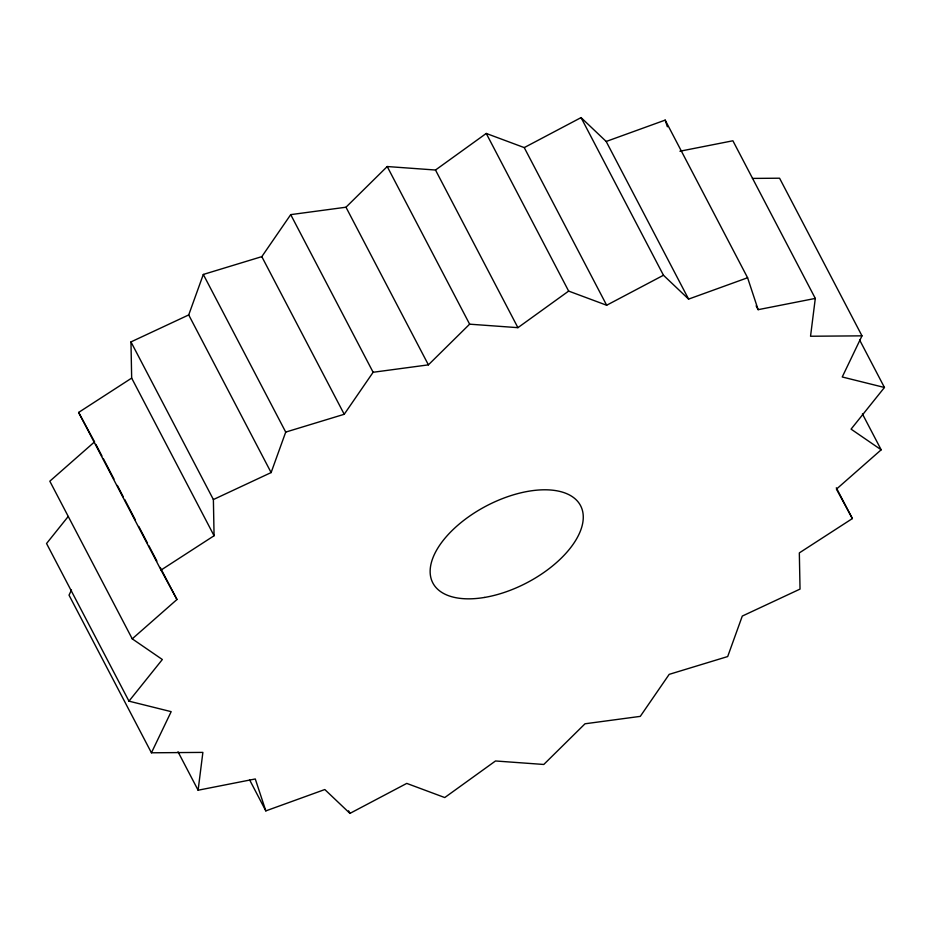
<?xml version="1.0" encoding="UTF-8"?>
<svg xmlns="http://www.w3.org/2000/svg" width="931" height="931" viewBox="0 0 931 931"><rect width="100%" height="100%" fill="white"/><g stroke="black" fill="none" stroke-linecap="round" stroke-linejoin="round"><path stroke-width="1.4" d="M836.306 487.809L852.377 518.567L799.333 552.898L800.032 589.09L742.286 616.066L727.693 656.553L669.191 674.358L640.284 716.37L585.017 723.783L543.785 764.467L495.501 760.976L444.75 797.553L406.754 783.402L349.94 813.391L324.814 789.535L265.824 810.889L255.28 778.968L198.105 790.221L202.877 752.399L151.427 752.795L69.022 595.153L71.489 590.01M679.909 151.218L732.895 140.779L815.3 298.42L810.54 336.242L861.978 335.847L842.241 376.985L884.45 387.482L851.074 429.133L881.18 449.801L836.445 489.136L852.377 518.567M131.667 378.102L78.623 412.433L94.555 441.864L49.82 481.199L132.237 638.841L176.971 599.506L161.028 570.075L214.072 535.744L131.667 378.102L130.968 341.91L188.714 314.934L203.307 274.447L261.809 256.642L290.716 214.63L345.983 207.217L387.215 166.533L435.499 170.024L486.25 133.447L524.246 147.598L606.663 305.24L663.466 275.25L688.591 299.107L747.593 277.752L758.137 309.674L815.3 298.42M214.072 535.744L213.385 499.551L271.119 472.576L285.724 432.089L203.307 274.447M151.427 752.795L171.176 711.656L128.967 701.159L46.55 543.518L68.196 516.496M285.724 432.089L344.226 414.283L373.122 372.272L428.4 364.859L469.631 324.174L517.915 327.665L568.655 291.089L606.663 305.24M128.967 701.159L162.343 659.509L132.237 638.841M524.246 147.598L581.06 117.609L606.186 141.465L688.591 299.107M606.186 141.465L665.176 120.111L747.593 277.752M752.423 178.415L779.573 178.205L861.978 335.847M859.662 340.059L884.45 387.482M862.42 413.923L881.18 449.801M756.123 305.834L758.137 309.674M581.06 117.609L663.466 275.25M486.25 133.447L568.655 291.089M435.499 170.024L517.915 327.665M387.215 166.533L469.631 324.174M345.983 207.217L428.4 364.859M290.716 214.63L373.122 372.272M261.809 256.642L344.226 414.283M188.714 314.934L271.119 472.576M130.968 341.91L213.385 499.551M348.601 810.82L349.94 813.391M95.905 444.424L101.933 455.957M103.271 458.529L113.989 479.034M117.341 485.435L123.369 496.979M124.707 499.54L135.426 520.045M138.777 526.457L147.494 543.11M148.832 545.682L156.874 561.056M160.225 567.468L176.971 599.506M78.623 412.433L161.028 570.075M249.741 780.12L265.824 810.889M178.007 751.771L198.105 790.221M665.176 120.111L667.376 126.767M484.492 597.446A83.359 43.431 -27.6 0 0 581.27 507.139A83.359 43.431 -27.6 0 0 454.351 528.377A83.359 43.431 -27.6 0 0 484.492 597.446"/></g></svg>
